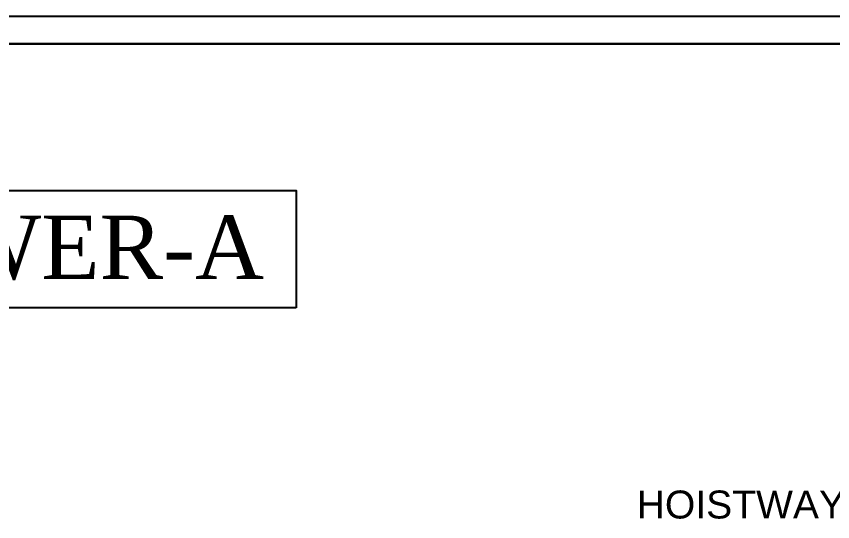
# Model space of a CAD drawing. Header units: millimetres. Extents: x -324 to 75, y -297 to 70.
# Drawn here: x -85.77 to -68.08, y 58.68 to 69.64 of the extents above; entities that cross this region are included whole.
import ezdxf
from ezdxf.enums import TextEntityAlignment as Align

# ---------------------------------------------------------------- set-up
doc = ezdxf.new("R2010")
doc.units = ezdxf.units.MM
doc.layers.get('defpoints').update_dxf_attribs({"color": 1})
doc.layers.add('KOP', color=7, linetype='Continuous', lineweight=20)
doc.layers.add('KOP GARIS', color=1, linetype='Continuous', lineweight=30)
doc.layers.add('TXT-50', color=2, linetype='Continuous')
doc.styles.add('BOLD', font='arial.ttf')
doc.styles.add('ROMANT', font='romantic.ttf', dxfattribs={"height": 1.2})
doc.styles.get("Standard").update_dxf_attribs({"font": 'arial.ttf'})

# ---------------------------------------------------------------- blocks, each defined once
blk = doc.blocks.new('KOP A3 DED')
blk.add_lwpolyline([(-21, 29.697), (21, 29.697), (21, 0), (-21, 0), (-21, 29.697)])
at = {"layer": 'KOP GARIS'}
blk.add_lwpolyline([(-20.8, 29.497), (20.8, 29.497), (20.8, 0.2), (-20.8, 0.2)], close=True, dxfattribs=at)
at = {"layer": 'KOP', "style": 'BOLD'}
for tag, p in [('JUDUL1', (15.9445, 4.0923)), ('JUDUL2', (15.9445, 3.7473)), ('JUDUL3', (15.9445, 3.4272)), ('NO', (17.2146, 1.1006)), ('REFF', (17.207, 0.7266)), ('FILE', (17.1894, 0.3359))]:
    blk.add_attdef(tag, p, '', height=0.12, dxfattribs=at)
for tag, p in [('SCALE1', (18.1706, 1.9482)), ('NAME', (16.3626, 1.7379)), ('SCALE2', (18.1692, 1.7325)), ('DATE', (19.9002, 1.7571)), ('SCALE3', (18.17, 1.521))]:
    blk.add_attdef(tag, text='', height=0.12, dxfattribs=at).set_placement(p, align=Align.MIDDLE_CENTER)

msp = doc.modelspace()

# ---------------------------------------------------------------- linework, layer by layer
at = {"layer": 'TXT-50'}
msp.add_lwpolyline([(-79.707, 63.315), (-90.21, 63.315), (-90.21, 65.86), (-79.707, 65.86)], close=True, dxfattribs=at)

# ---------------------------------------------------------------- block references
at = {"xscale": 3, "yscale": 3, "zscale": 3}
msp.add_blockref('KOP A3 DED', (-36.863, -19.451), dxfattribs=at)

# ---------------------------------------------------------------- texts
at = {"layer": 'defpoints', "color": 2, "insert": (-72.325, 59.356), "char_height": 0.60634, "attachment_point": 1}
msp.add_mtext_dynamic_manual_height_columns('HOISTWAY LIFT', width=18.63232, gutter_width=1, heights=[0], dxfattribs=at)
at = {"layer": 'TXT-50', "style": 'ROMANT'}
msp.add_text('TOWER-A', height=1.3699, dxfattribs=at).set_placement((-85.175, 63.947), align=Align.CENTER)

doc.saveas('drawing.dxf')
